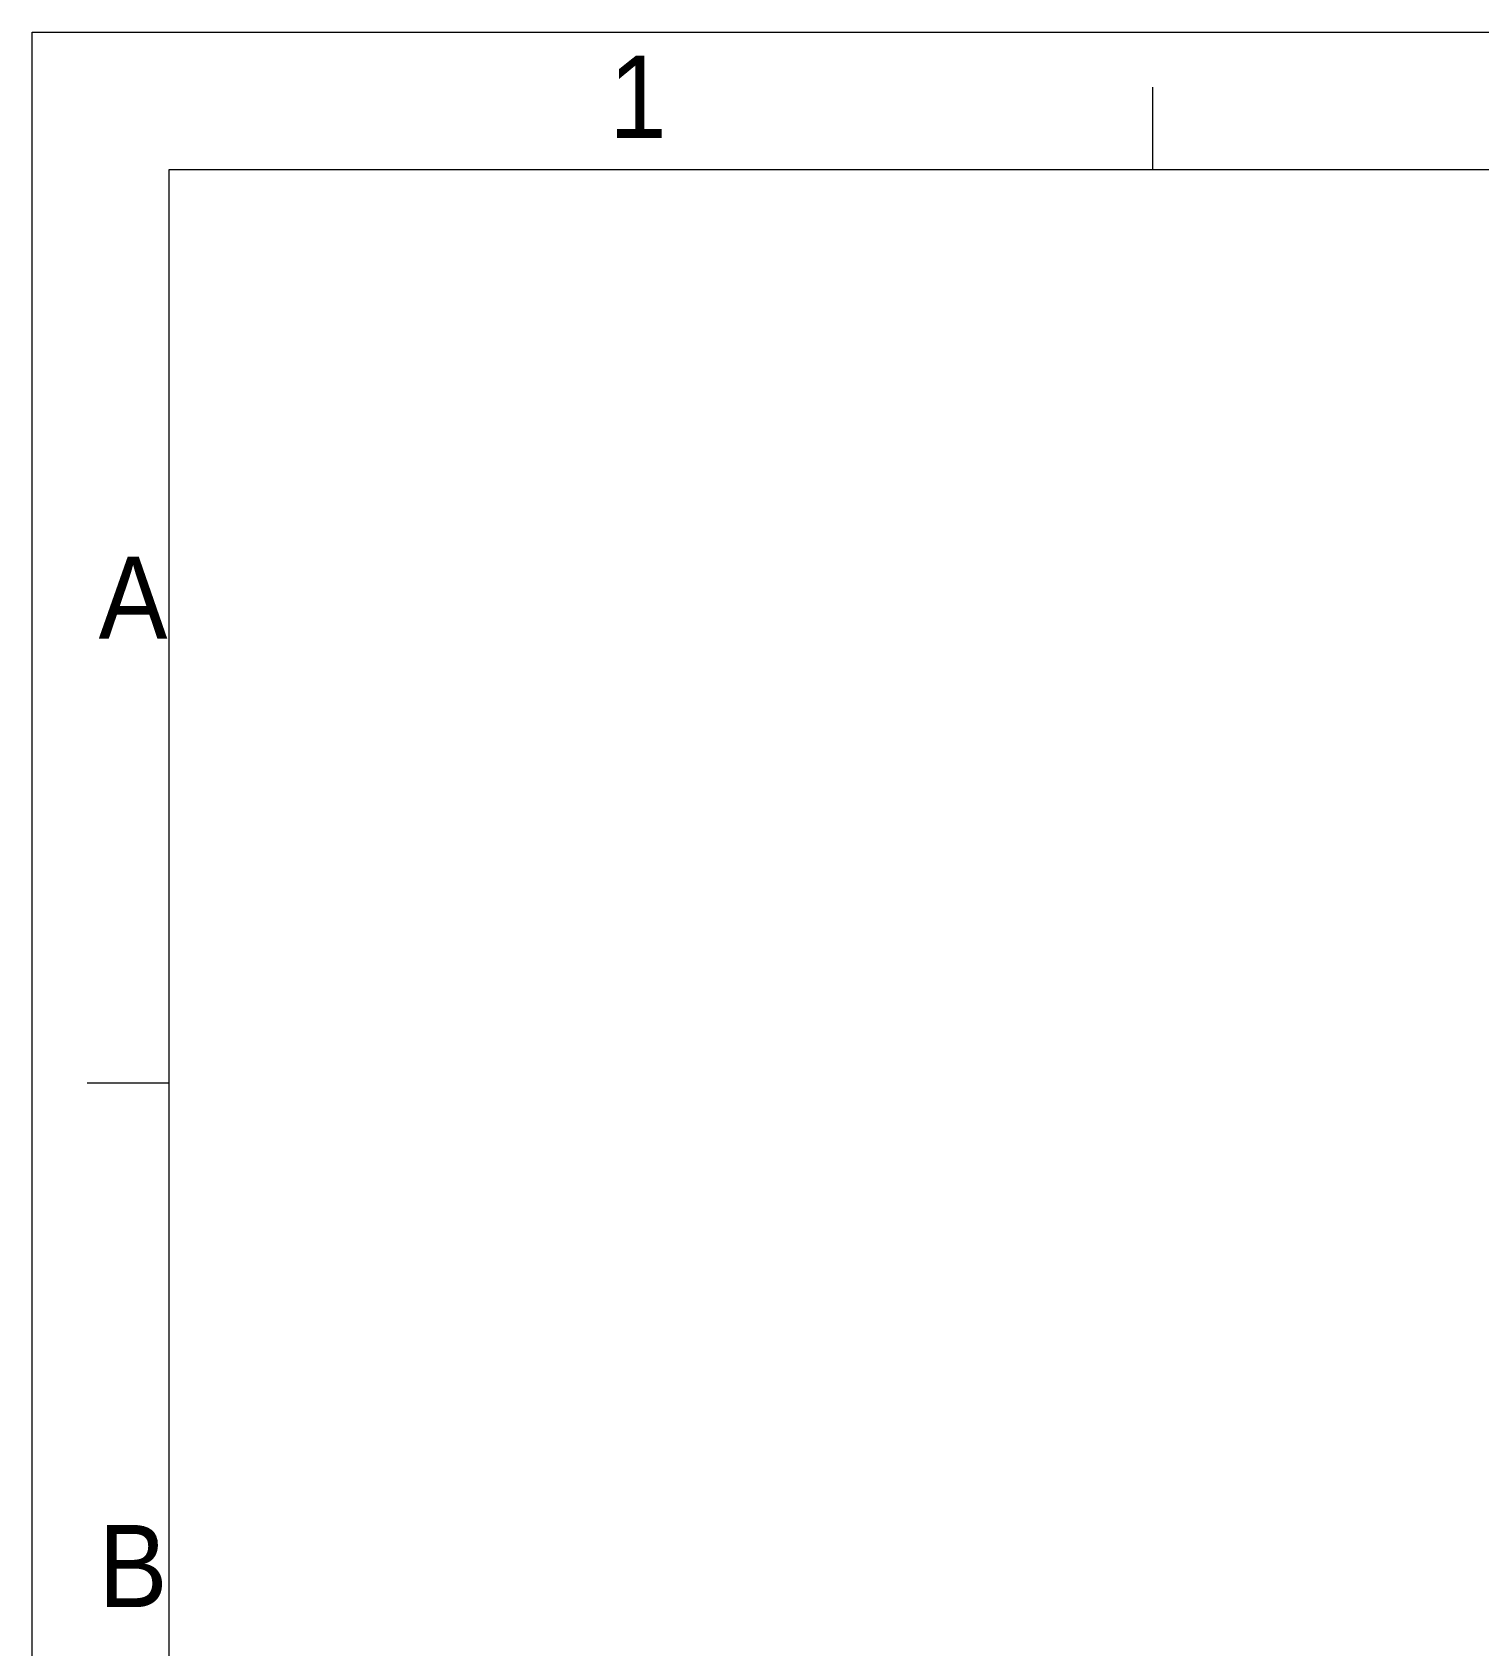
# Model space of a CAD drawing. Header units: millimetres. Extents: x 164 to 1164, y 133 to 906.
# Drawn here: x 164.5 to 243.6, y 360 to 448.3 of the extents above; entities that cross this region are included whole.
import ezdxf

# ---------------------------------------------------------------- set-up
doc = ezdxf.new("R2010")
doc.units = ezdxf.units.MM
doc.layers.add('00点位图', color=100, linetype='Continuous')
doc.layers.add('设计图框', color=120, linetype='Continuous')
doc.styles.add('SLDTEXTSTYLE1', font='', dxfattribs={"width": 0.94})
doc.styles.get('SLDTEXTSTYLE1').set_extended_font_data('SWIsop1')

# ---------------------------------------------------------------- blocks, each defined once
blk = doc.blocks.new('YHD点位图')
at = {"layer": '00点位图', "color": 4, "linetype": 'Continuous', "lineweight": 18}
for p, q in [((1662.795, 1236.327), (1662.795, 1446.327)), ((1662.795, 1446.327), (1959.795, 1446.327)), ((1703.67, 1441.327), (1703.67, 1444.327)), ((1667.795, 1241.327), (1667.795, 1441.327)), ((1667.795, 1441.327), (1954.795, 1441.327)), ((1667.795, 1407.993), (1664.795, 1407.993))]:
    blk.add_line(p, q, dxfattribs=at)
at = {"layer": '00点位图', "color": 4, "linetype": 'Continuous', "lineweight": 0, "char_height": 3, "attachment_point": 1, "style": 'SLDTEXTSTYLE1'}
for s, insert in [('1', (1683.841, 1445.475)), ('A', (1665.213, 1427.206)), ('B', (1665.213, 1391.885))]:
    blk.add_mtext(s, dxfattribs=dict(at, insert=insert))

msp = doc.modelspace()

# ---------------------------------------------------------------- block references
at = {"layer": '设计图框', "xscale": 1.5, "yscale": 1.5, "zscale": 1.5}
msp.add_blockref('YHD点位图', (-2329.706, -1721.224), dxfattribs=at)

doc.saveas('drawing.dxf')
